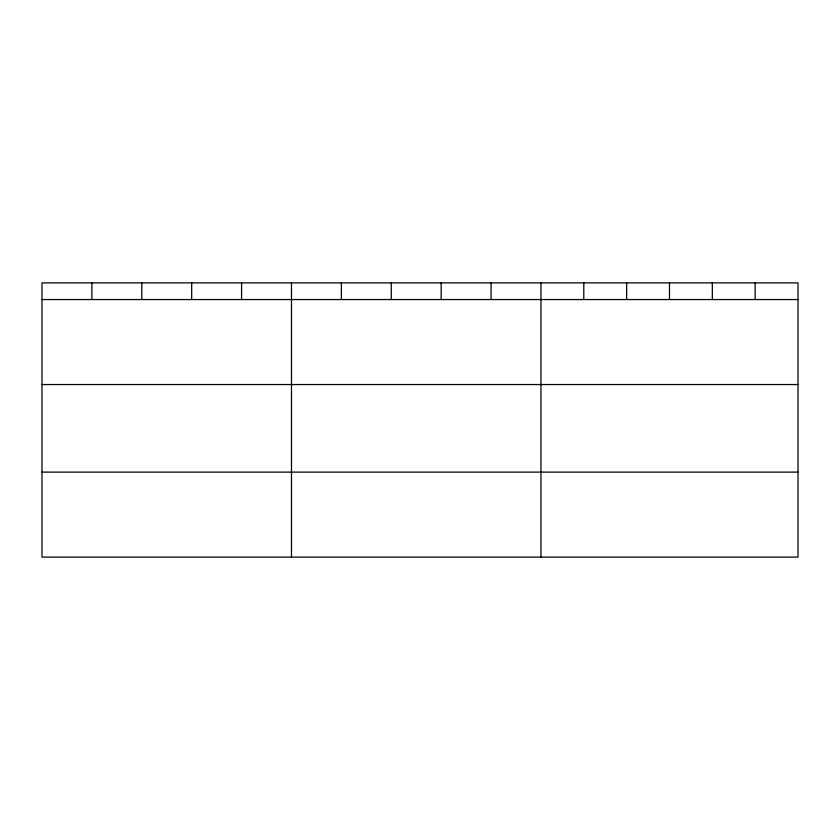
<?xml version="1.0" encoding="UTF-8"?>
<svg xmlns="http://www.w3.org/2000/svg" width="840" height="840" viewBox="0 0 840 840"><rect width="100%" height="100%" fill="white"/><g stroke="black" fill="none" stroke-linecap="round" stroke-linejoin="round"><path stroke-width="1.26" d="M798 384.542L798 282.891L42 282.891L42 557.109L798 557.109L798 384.542L42 384.542M42 299.555L798 299.555M42 472.112L798 472.112M755.16 282.891L755.16 299.555M712.32 282.891L712.32 299.555M669.48 282.891L669.48 299.555M626.64 282.891L626.64 299.555M583.8 282.891L583.8 299.555M540.96 282.891L540.96 557.109M491.064 282.891L491.064 299.555M441.168 282.891L441.168 299.555M391.272 282.891L391.272 299.555M341.376 282.891L341.376 299.555M291.48 282.891L291.48 557.109M241.584 282.891L241.584 299.555M191.688 282.891L191.688 299.555M141.792 282.891L141.792 299.555M91.896 282.891L91.896 299.555"/></g></svg>
